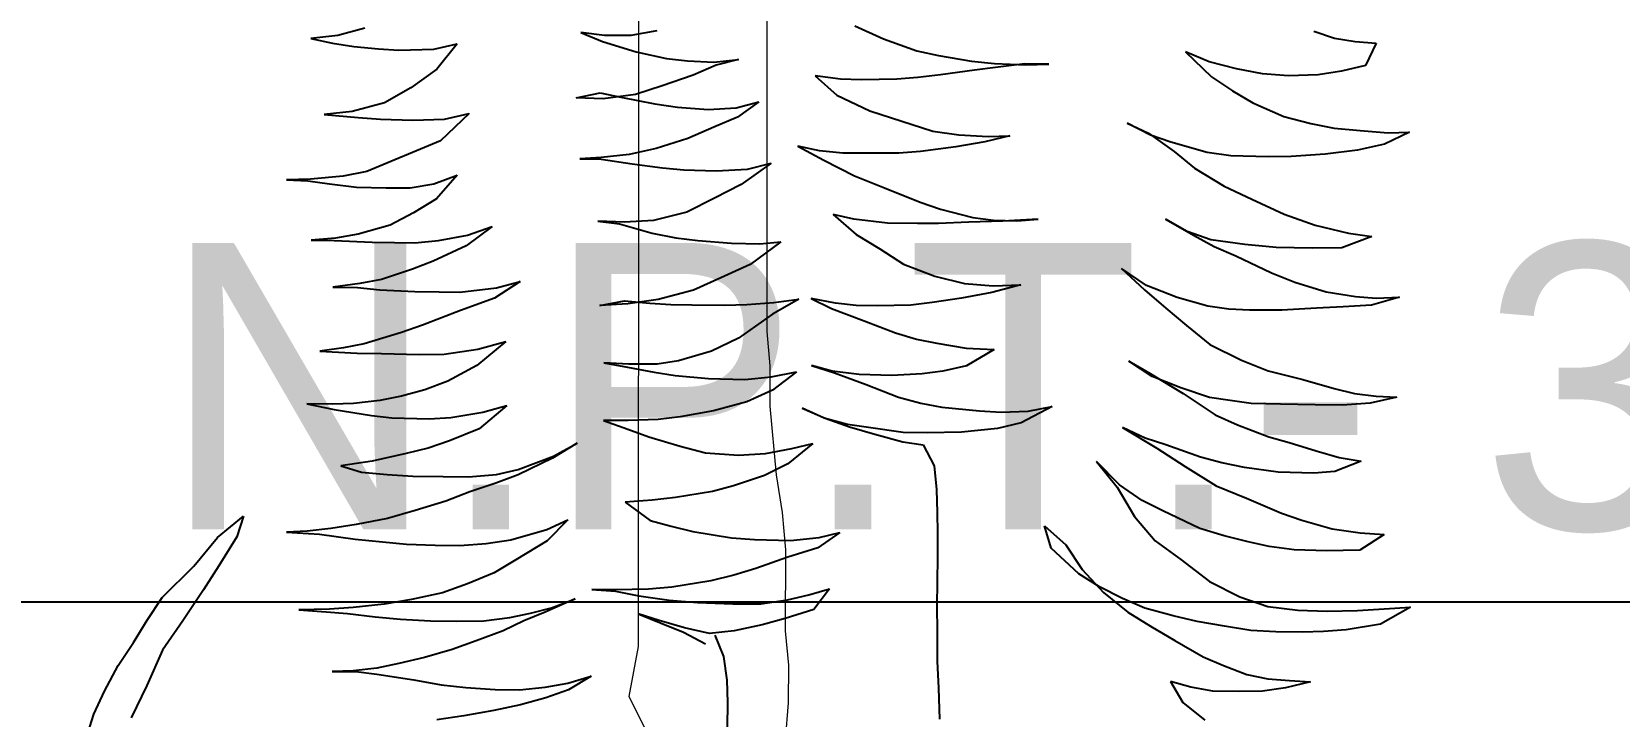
# Model space of a CAD drawing. Header units: metres. Extents: x -58 to 722, y -1100 to 345.
# Drawn here: x 197.6623 to 198.1609, y -488.9728 to -488.7577 of the extents above; entities that cross this region are included whole.
import ezdxf
from ezdxf.enums import TextEntityAlignment as Align

# ---------------------------------------------------------------- set-up
doc = ezdxf.new("R2010")
doc.units = ezdxf.units.M
doc.header["$MEASUREMENT"] = 0
doc.layers.get('0').update_dxf_attribs({"color": 255})
for name, color, linetype in [('A-INDICADORES', 149, 'Continuous'), ('A-TEXTOS', 131, 'Continuous'), ('FSR_ARQ_005VEGETACION', 64, 'Continuous')]:
    doc.layers.add(name, color=color, linetype=linetype)
doc.layers.add('FSR_ARQ_006ARBOLES', color=74, linetype='Continuous', lineweight=0)
doc.styles.add('ESPACIOS', font='GOTHIC.TTF')

# ---------------------------------------------------------------- blocks, each defined once
blk = doc.blocks.new('ARP-NPT')
blk.add_line((-0.125, 0), (0.975, 0))
at = {"layer": 'A-TEXTOS', "style": 'ESPACIOS'}
blk.add_attdef('N.P.T.', text='', height=0.09, dxfattribs=at).set_placement((0.47409, 0.02277), align=Align.CENTER)
blk = doc.blocks.new('arbustos 01')
at = {"layer": 'FSR_ARQ_005VEGETACION', "color": 103}
for p, q in [((188.89971, -31.51917), (188.89027, -31.52177)), ((189.0016, -31.52021), (188.99251, -31.52179)), ((189.0707, -31.51841), (189.08072, -31.52299)), ((188.89027, -31.52177), (188.88085, -31.52284)), ((188.88085, -31.52284), (188.88835, -31.52448)), ((188.88835, -31.52448), (188.89586, -31.52561)), ((188.89586, -31.52561), (188.90439, -31.52641)), ((188.92371, -31.5265), (188.93195, -31.52473)), ((188.93195, -31.52473), (188.92482, -31.53353)), ((188.98328, -31.52184), (188.97509, -31.5207)), ((188.97509, -31.5207), (188.98257, -31.52388)), ((188.98257, -31.52388), (188.99432, -31.52746)), ((188.99251, -31.52179), (188.98328, -31.52184)), ((189.08072, -31.52299), (189.09229, -31.52708)), ((189.23088, -31.52024), (189.23803, -31.52273)), ((189.23803, -31.52273), (189.2452, -31.52386)), ((189.2452, -31.52386), (189.25254, -31.52447)), ((189.25254, -31.52447), (189.24884, -31.53228)), ((188.90439, -31.52641), (188.91157, -31.52685)), ((188.91157, -31.52685), (188.92371, -31.5265)), ((188.99432, -31.52746), (189.00489, -31.52983)), ((189.00489, -31.52983), (189.01223, -31.53061)), ((189.01223, -31.53061), (189.02145, -31.53108)), ((189.02145, -31.53108), (189.03002, -31.53017)), ((189.03002, -31.53017), (189.02229, -31.53212)), ((189.09229, -31.52708), (189.0998, -31.52872)), ((189.0998, -31.52872), (189.11139, -31.53076)), ((189.11139, -31.53076), (189.11942, -31.53155)), ((189.19432, -31.53103), (189.18599, -31.5275)), ((189.18599, -31.5275), (189.1951, -31.53617)), ((189.20386, -31.53338), (189.19432, -31.53103)), ((188.92482, -31.53353), (188.91567, -31.54007)), ((189.01421, -31.5356), (189.00339, -31.53938)), ((189.02229, -31.53212), (189.01421, -31.5356)), ((189.06566, -31.53698), (189.05678, -31.53583)), ((189.05678, -31.53583), (189.06438, -31.5426)), ((189.09268, -31.53649), (189.08532, -31.53707)), ((189.10056, -31.53557), (189.09268, -31.53649)), ((189.11238, -31.53385), (189.10056, -31.53557)), ((189.11974, -31.53293), (189.11238, -31.53385)), ((189.11942, -31.53155), (189.13036, -31.53204)), ((189.13002, -31.5317), (189.11974, -31.53293)), ((189.1384, -31.53181), (189.13002, -31.5317)), ((189.13036, -31.53204), (189.1384, -31.53181)), ((189.1951, -31.53617), (189.20239, -31.54106)), ((189.2129, -31.53522), (189.20386, -31.53338)), ((189.22195, -31.53585), (189.2129, -31.53522)), ((189.23239, -31.53548), (189.22195, -31.53585)), ((189.24044, -31.53422), (189.23239, -31.53548)), ((189.24884, -31.53228), (189.24044, -31.53422)), ((188.91567, -31.54007), (188.90653, -31.54525)), ((188.97341, -31.54359), (188.98181, -31.54182)), ((188.98181, -31.54182), (188.98897, -31.54329)), ((188.99411, -31.54233), (188.98281, -31.54389)), ((189.00339, -31.53938), (188.99411, -31.54233)), ((189.07301, -31.53725), (189.06566, -31.53698)), ((189.08532, -31.53707), (189.07301, -31.53725)), ((189.20239, -31.54106), (189.20951, -31.54526)), ((188.90653, -31.54525), (188.89521, -31.54834)), ((188.98281, -31.54389), (188.97341, -31.54359)), ((188.98897, -31.54329), (189.00091, -31.54567)), ((189.00091, -31.54567), (189.00876, -31.54681)), ((189.00876, -31.54681), (189.01952, -31.54764)), ((189.01952, -31.54764), (189.02927, -31.54709)), ((189.02927, -31.54709), (189.03717, -31.54497)), ((189.03717, -31.54497), (189.02974, -31.55034)), ((189.06438, -31.5426), (189.07594, -31.54806)), ((189.20951, -31.54526), (189.22039, -31.55002)), ((188.89521, -31.54834), (188.88545, -31.54941)), ((188.88545, -31.54941), (188.8974, -31.55042)), ((188.8974, -31.55042), (188.90509, -31.55104)), ((188.90509, -31.55104), (188.91637, -31.55137)), ((188.91637, -31.55137), (188.92749, -31.551)), ((188.93606, -31.54907), (188.92602, -31.55851)), ((188.92749, -31.551), (188.93606, -31.54907)), ((189.02974, -31.55034), (189.02149, -31.55382)), ((189.07594, -31.54806), (189.0979, -31.5552)), ((189.17379, -31.55657), (189.16564, -31.55236)), ((189.16564, -31.55236), (189.17312, -31.55588)), ((189.22039, -31.55002), (189.22976, -31.55254)), ((189.22976, -31.55254), (189.23794, -31.55419)), ((188.92602, -31.55851), (188.90039, -31.56927)), ((189.01237, -31.5578), (189.00138, -31.56124)), ((189.02149, -31.55382), (189.01237, -31.5578)), ((189.0979, -31.5552), (189.10694, -31.55652)), ((189.11597, -31.55886), (189.10586, -31.56061)), ((189.10694, -31.55652), (189.11719, -31.557)), ((189.12472, -31.55676), (189.11597, -31.55886)), ((189.11719, -31.557), (189.12472, -31.55676)), ((189.17312, -31.55588), (189.18209, -31.56233)), ((189.18094, -31.55906), (189.17379, -31.55657)), ((189.23794, -31.55419), (189.247, -31.555)), ((189.247, -31.555), (189.25673, -31.55582)), ((189.26426, -31.55558), (189.25548, -31.55973)), ((189.25673, -31.55582), (189.26426, -31.55558)), ((188.98219, -31.5644), (188.97466, -31.56481)), ((188.99195, -31.56333), (188.98219, -31.5644)), ((189.00138, -31.56124), (188.99195, -31.56333)), ((189.05831, -31.56201), (189.05081, -31.56037)), ((189.05081, -31.56037), (189.0598, -31.56528)), ((189.0665, -31.56281), (189.05831, -31.56201)), ((189.07385, -31.56291), (189.0665, -31.56281)), ((189.08599, -31.5629), (189.07385, -31.56291)), ((189.09353, -31.56232), (189.08599, -31.5629)), ((189.10586, -31.56061), (189.09353, -31.56232)), ((189.19355, -31.56265), (189.18094, -31.55906)), ((189.18209, -31.56233), (189.1892, -31.56807)), ((189.20191, -31.56379), (189.19355, -31.56265)), ((189.2149, -31.56414), (189.20191, -31.56379)), ((189.22293, -31.56408), (189.2149, -31.56414)), ((189.23474, -31.56321), (189.22293, -31.56408)), ((189.24605, -31.56183), (189.23474, -31.56321)), ((189.25548, -31.55973), (189.24605, -31.56183)), ((188.90039, -31.56927), (188.89216, -31.57087)), ((188.97466, -31.56481), (188.98218, -31.56491)), ((188.98218, -31.56491), (188.99293, -31.5666)), ((188.99293, -31.5666), (189.00351, -31.56794)), ((189.00351, -31.56794), (189.01103, -31.56872)), ((189.01103, -31.56872), (189.02231, -31.56905)), ((189.02231, -31.56905), (189.03326, -31.56851)), ((189.04149, -31.5664), (189.03096, -31.57378)), ((189.03326, -31.56851), (189.04149, -31.5664)), ((189.0598, -31.56528), (189.0705, -31.57073)), ((189.1892, -31.56807), (189.19954, -31.57436)), ((188.88069, -31.57191), (188.87231, -31.57214)), ((188.87231, -31.57214), (188.87983, -31.57258)), ((188.87983, -31.57258), (188.88734, -31.57354)), ((188.89216, -31.57087), (188.88069, -31.57191)), ((188.88734, -31.57354), (188.89673, -31.57469)), ((188.89673, -31.57469), (188.90715, -31.57501)), ((188.90715, -31.57501), (188.91553, -31.57495)), ((188.91553, -31.57495), (188.92376, -31.57352)), ((188.92376, -31.57352), (188.93184, -31.57055)), ((188.93184, -31.57055), (188.92471, -31.57884)), ((189.03096, -31.57378), (189.02166, -31.57861)), ((189.0705, -31.57073), (189.08104, -31.57497)), ((189.08104, -31.57497), (189.09346, -31.57993)), ((189.19954, -31.57436), (189.20923, -31.57894)), ((188.92471, -31.57884), (188.91661, -31.58368)), ((189.02166, -31.57861), (189.01202, -31.58344)), ((189.09346, -31.57993), (189.1006, -31.58242)), ((189.20923, -31.57894), (189.22044, -31.58422)), ((188.91661, -31.58368), (188.90852, -31.58802)), ((188.99026, -31.58691), (188.98103, -31.58661)), ((188.98103, -31.58661), (188.98854, -31.58757)), ((189.00036, -31.58636), (188.99026, -31.58691)), ((189.01202, -31.58344), (189.00036, -31.58636)), ((189.07029, -31.58594), (189.06313, -31.58431)), ((189.06313, -31.58431), (189.07108, -31.59125)), ((189.08207, -31.5873), (189.07029, -31.58594)), ((189.1006, -31.58242), (189.11185, -31.58531)), ((189.12226, -31.58665), (189.11046, -31.587)), ((189.11185, -31.58531), (189.11902, -31.58626)), ((189.11902, -31.58626), (189.12722, -31.58654)), ((189.13458, -31.58596), (189.12226, -31.58665)), ((189.12722, -31.58654), (189.13458, -31.58596)), ((189.18667, -31.59026), (189.17904, -31.58588)), ((189.17904, -31.58588), (189.18888, -31.59149)), ((189.22044, -31.58422), (189.23133, -31.58796)), ((188.89736, -31.59112), (188.88948, -31.59255)), ((188.90852, -31.58802), (188.89736, -31.59112)), ((188.92537, -31.59338), (188.93549, -31.59146)), ((188.94407, -31.5885), (188.93509, -31.59522)), ((188.93549, -31.59146), (188.94407, -31.5885)), ((188.98854, -31.58757), (188.99995, -31.5908)), ((188.99995, -31.5908), (189.00814, -31.59245)), ((189.07108, -31.59125), (189.07939, -31.59632)), ((189.0925, -31.58744), (189.08207, -31.5873)), ((189.09985, -31.58737), (189.0925, -31.58744)), ((189.11046, -31.587), (189.09985, -31.58737)), ((189.19484, -31.5931), (189.18667, -31.59026)), ((189.18888, -31.59149), (189.19601, -31.59551)), ((189.23133, -31.58796), (189.24292, -31.59085)), ((189.25111, -31.59199), (189.24063, -31.59595)), ((189.24292, -31.59085), (189.25111, -31.59199)), ((188.88948, -31.59255), (188.88092, -31.59329)), ((188.88092, -31.59329), (188.88895, -31.5934)), ((188.88895, -31.5934), (188.90228, -31.59392)), ((188.90228, -31.59392), (188.90997, -31.59402)), ((188.90997, -31.59402), (188.91715, -31.59412)), ((188.91715, -31.59412), (188.92537, -31.59338)), ((188.93509, -31.59522), (188.92356, -31.60054)), ((189.00814, -31.59245), (189.01582, -31.59341)), ((189.01582, -31.59341), (189.02761, -31.59425)), ((189.02761, -31.59425), (189.03752, -31.59456)), ((189.04488, -31.5938), (189.03417, -31.6017)), ((189.03752, -31.59456), (189.04488, -31.5938)), ((189.07939, -31.59632), (189.08769, -31.60157)), ((189.20679, -31.59481), (189.19484, -31.5931)), ((189.19601, -31.59551), (189.20366, -31.5987)), ((189.21772, -31.59581), (189.20679, -31.59481)), ((189.2302, -31.59598), (189.21772, -31.59581)), ((189.24063, -31.59595), (189.2302, -31.59598)), ((188.92356, -31.60054), (188.91634, -31.60334)), ((189.03417, -31.6017), (189.02385, -31.60634)), ((189.08769, -31.60157), (189.09858, -31.60582)), ((189.1724, -31.60904), (189.16376, -31.60311)), ((189.16376, -31.60311), (189.17169, -31.61057)), ((189.20366, -31.5987), (189.21606, -31.60468)), ((188.89798, -31.60839), (188.88856, -31.60963)), ((188.90552, -31.60696), (188.89798, -31.60839)), ((188.91634, -31.60334), (188.90552, -31.60696)), ((188.9539, -31.60762), (188.94493, -31.61348)), ((188.94566, -31.6099), (188.9539, -31.60762)), ((189.02385, -31.60634), (189.01439, -31.61066)), ((189.09858, -31.60582), (189.10897, -31.60835)), ((189.10897, -31.60835), (189.11888, -31.60917)), ((189.12863, -31.60879), (189.1185, -31.61156)), ((189.11888, -31.60917), (189.12863, -31.60879)), ((189.21606, -31.60468), (189.22422, -31.60787)), ((189.22422, -31.60787), (189.23512, -31.61126)), ((188.88856, -31.60963), (188.89711, -31.60975)), ((188.89711, -31.60975), (188.90496, -31.61054)), ((188.90496, -31.61054), (188.91709, -31.61122)), ((188.91709, -31.61122), (188.92564, -31.61134)), ((188.92564, -31.61134), (188.93282, -31.61143)), ((188.93282, -31.61143), (188.94566, -31.6099)), ((188.94493, -31.61348), (188.93308, -31.61776)), ((189.00203, -31.61391), (188.99141, -31.61548)), ((189.01439, -31.61066), (189.00203, -31.61391)), ((189.05111, -31.61389), (189.04197, -31.61907)), ((189.04237, -31.61497), (189.05111, -31.61389)), ((189.06391, -31.61526), (189.05538, -31.61361)), ((189.05538, -31.61361), (189.06252, -31.61713)), ((189.10788, -31.61347), (189.0976, -31.61504)), ((189.1185, -31.61156), (189.10788, -31.61347)), ((189.17169, -31.61057), (189.17913, -31.617)), ((189.18311, -31.61329), (189.1724, -31.60904)), ((189.19384, -31.61634), (189.18311, -31.61329)), ((189.23512, -31.61126), (189.24535, -31.61294)), ((189.24535, -31.61294), (189.25253, -31.61355)), ((189.26074, -31.61315), (189.25096, -31.61592)), ((189.25253, -31.61355), (189.26074, -31.61315)), ((188.93308, -31.61776), (188.91984, -31.62288)), ((188.98166, -31.61603), (188.99023, -31.61443)), ((188.99141, -31.61548), (188.98166, -31.61603)), ((188.99023, -31.61443), (188.99911, -31.61524)), ((188.99911, -31.61524), (189.00646, -31.61568)), ((189.00646, -31.61568), (189.01381, -31.61578)), ((189.01381, -31.61578), (189.02526, -31.61594)), ((189.02526, -31.61594), (189.03296, -31.6157)), ((189.04197, -31.61907), (189.03006, -31.62746)), ((189.03296, -31.6157), (189.04237, -31.61497)), ((189.06252, -31.61713), (189.07392, -31.62138)), ((189.07108, -31.61605), (189.06391, -31.61526)), ((189.0786, -31.61615), (189.07108, -31.61605)), ((189.09023, -31.61596), (189.0786, -31.61615)), ((189.0976, -31.61504), (189.09023, -31.61596)), ((189.17913, -31.617), (189.1864, -31.62308)), ((189.20118, -31.6173), (189.19384, -31.61634)), ((189.20836, -31.61774), (189.20118, -31.6173)), ((189.21964, -31.61772), (189.20836, -31.61774)), ((189.23179, -31.61703), (189.21964, -31.61772)), ((189.24103, -31.61647), (189.23179, -31.61703)), ((189.25096, -31.61592), (189.24103, -31.61647)), ((188.91984, -31.62288), (188.91245, -31.62552)), ((189.07392, -31.62138), (189.0848, -31.62564)), ((189.1864, -31.62308), (189.19452, -31.62969)), ((188.8922, -31.63089), (188.88398, -31.63197)), ((188.89941, -31.62944), (188.8922, -31.63089)), ((188.91245, -31.62552), (188.89941, -31.62944)), ((188.94883, -31.62858), (188.9388, -31.63699)), ((188.93905, -31.63135), (188.94883, -31.62858)), ((189.03006, -31.62746), (189.0206, -31.63195)), ((189.0848, -31.62564), (189.09212, -31.62779)), ((189.09212, -31.62779), (189.09929, -31.62925)), ((189.09929, -31.62925), (189.10952, -31.63093)), ((189.10952, -31.63093), (189.11926, -31.6314)), ((189.19452, -31.62969), (189.20556, -31.63514)), ((188.88398, -31.63197), (188.89697, -31.63266)), ((188.89697, -31.63266), (188.90552, -31.63278)), ((188.90552, -31.63278), (188.91868, -31.63313)), ((188.91868, -31.63313), (188.9274, -31.63307)), ((188.9274, -31.63307), (188.93905, -31.63135)), ((188.99181, -31.63651), (188.9831, -31.63605)), ((188.9831, -31.63605), (188.99128, -31.63753)), ((189.00173, -31.63648), (188.99181, -31.63651)), ((189.00909, -31.63538), (189.00173, -31.63648)), ((189.0206, -31.63195), (189.00909, -31.63538)), ((189.11926, -31.6314), (189.10961, -31.63709)), ((189.17436, -31.64087), (189.16623, -31.63546)), ((189.16623, -31.63546), (189.17369, -31.63984)), ((189.20556, -31.63514), (189.21491, -31.63886)), ((188.9388, -31.63699), (188.92864, -31.64249)), ((188.99128, -31.63753), (189.00066, -31.63937)), ((189.00066, -31.63937), (189.008, -31.64049)), ((189.008, -31.64049), (189.01961, -31.64151)), ((189.01961, -31.64151), (189.03226, -31.64185)), ((189.03226, -31.64185), (189.04151, -31.64095)), ((189.04151, -31.64095), (189.05025, -31.63919)), ((189.05025, -31.63919), (189.04196, -31.64557)), ((189.06273, -31.63901), (189.05558, -31.63704)), ((189.05558, -31.63704), (189.06358, -31.63954)), ((189.07212, -31.64017), (189.06273, -31.63901)), ((189.06358, -31.63954), (189.07464, -31.64362)), ((189.08357, -31.64049), (189.07212, -31.64017)), ((189.09418, -31.63995), (189.08357, -31.64049)), ((189.10138, -31.63903), (189.09418, -31.63995)), ((189.10961, -31.63709), (189.10138, -31.63903)), ((189.17369, -31.63984), (189.18522, -31.64683)), ((189.18439, -31.64477), (189.17436, -31.64087)), ((189.21491, -31.63886), (189.22701, -31.64193)), ((189.22701, -31.64193), (189.23791, -31.64498)), ((188.92056, -31.64546), (188.91249, -31.64775)), ((188.92864, -31.64249), (188.92056, -31.64546)), ((189.04196, -31.64557), (189.03301, -31.64973)), ((189.07464, -31.64362), (189.08586, -31.64805)), ((189.19444, -31.64816), (189.18439, -31.64477)), ((189.18522, -31.64683), (189.19641, -31.65417)), ((189.23791, -31.64498), (189.24507, -31.64679)), ((189.24507, -31.64679), (189.25258, -31.64775)), ((188.88852, -31.6505), (188.87946, -31.65038)), ((188.87946, -31.65038), (188.88901, -31.65239)), ((188.8957, -31.65025), (188.88852, -31.6505)), ((188.88901, -31.65239), (188.90197, -31.65444)), ((188.90495, -31.64918), (188.8957, -31.65025)), ((188.91249, -31.64775), (188.90495, -31.64918)), ((188.94921, -31.65098), (188.93953, -31.65906)), ((188.9408, -31.65326), (188.94921, -31.65098)), ((189.02134, -31.65282), (189.00968, -31.65488)), ((189.03301, -31.64973), (189.02134, -31.65282)), ((189.05995, -31.65539), (189.0523, -31.65187)), ((189.0523, -31.65187), (189.06029, -31.6554)), ((189.08586, -31.64805), (189.0937, -31.65021)), ((189.0937, -31.65021), (189.10103, -31.6515)), ((189.10103, -31.6515), (189.11418, -31.65288)), ((189.11418, -31.65288), (189.1217, -31.65332)), ((189.1217, -31.65332), (189.13111, -31.65294)), ((189.13951, -31.65134), (189.12866, -31.65701)), ((189.13111, -31.65294), (189.13951, -31.65134)), ((189.2016, -31.64928), (189.19444, -31.64816)), ((189.20894, -31.65023), (189.2016, -31.64928)), ((189.2192, -31.65054), (189.20894, -31.65023)), ((189.23133, -31.65071), (189.2192, -31.65054)), ((189.24074, -31.65084), (189.23133, -31.65071)), ((189.25049, -31.65011), (189.24074, -31.65084)), ((189.25975, -31.64802), (189.25049, -31.65011)), ((189.25258, -31.64775), (189.25975, -31.64802)), ((188.90197, -31.65444), (188.90914, -31.65522)), ((188.90914, -31.65522), (188.92213, -31.65557)), ((188.92213, -31.65557), (188.92966, -31.65516)), ((188.92966, -31.65516), (188.9408, -31.65326)), ((188.99154, -31.65617), (188.98299, -31.65623)), ((188.98299, -31.65623), (188.9915, -31.65925)), ((189.00198, -31.6558), (188.99154, -31.65617)), ((189.00968, -31.65488), (189.00198, -31.6558)), ((189.06812, -31.65755), (189.05995, -31.65539)), ((189.06029, -31.6554), (189.0688, -31.65842)), ((189.07546, -31.65868), (189.06812, -31.65755)), ((189.0688, -31.65842), (189.07765, -31.66093)), ((189.08758, -31.66038), (189.07546, -31.65868)), ((189.12866, -31.65701), (189.12043, -31.65895)), ((189.17202, -31.66238), (189.16403, -31.65869)), ((189.16403, -31.65869), (189.17607, -31.66586)), ((189.19641, -31.65417), (189.20422, -31.65769)), ((189.20422, -31.65769), (189.21511, -31.66194)), ((188.92921, -31.66336), (188.92182, -31.66583)), ((188.93953, -31.65906), (188.92921, -31.66336)), ((188.97382, -31.66414), (188.9652, -31.66932)), ((188.96556, -31.66864), (188.97382, -31.66414)), ((188.9915, -31.65925), (188.99882, -31.66191)), ((188.99882, -31.66191), (189.00972, -31.66514)), ((189.05606, -31.66423), (189.04725, -31.67129)), ((189.04869, -31.66601), (189.05606, -31.66423)), ((189.07765, -31.66093), (189.08736, -31.66363)), ((189.08736, -31.66363), (189.09453, -31.66475)), ((189.09595, -31.6605), (189.08758, -31.66038)), ((189.10793, -31.66032), (189.09595, -31.6605)), ((189.12043, -31.65895), (189.10793, -31.66032)), ((189.17916, -31.6647), (189.17202, -31.66238)), ((189.21511, -31.66194), (189.22226, -31.66392)), ((189.22226, -31.66392), (189.23163, -31.66678)), ((188.9141, -31.66777), (188.90227, -31.67035)), ((188.92182, -31.66583), (188.9141, -31.66777)), ((188.9652, -31.66932), (188.95316, -31.67514)), ((188.95318, -31.67326), (188.96556, -31.66864)), ((189.00972, -31.66514), (189.01858, -31.66748)), ((189.01858, -31.66748), (189.03002, -31.66832)), ((189.03002, -31.66832), (189.03943, -31.66777)), ((189.03943, -31.66777), (189.04869, -31.66601)), ((189.09453, -31.66475), (189.09836, -31.67199)), ((189.17607, -31.66586), (189.1859, -31.67232)), ((189.19125, -31.66897), (189.17916, -31.6647)), ((189.19874, -31.67095), (189.19125, -31.66897)), ((189.23163, -31.66678), (189.23963, -31.66912)), ((189.23963, -31.66912), (189.24731, -31.67042)), ((188.90227, -31.67035), (188.8913, -31.67208)), ((188.8913, -31.67208), (188.89846, -31.67423)), ((188.89846, -31.67423), (188.90751, -31.67504)), ((188.90751, -31.67504), (188.91639, -31.67567)), ((188.93588, -31.67593), (188.94564, -31.67504)), ((188.95316, -31.67514), (188.94542, -31.67812)), ((188.94564, -31.67504), (188.95318, -31.67326)), ((189.04725, -31.67129), (189.03916, -31.67546)), ((189.09836, -31.67199), (189.09916, -31.68029)), ((189.16307, -31.67868), (189.15498, -31.67053)), ((189.15498, -31.67053), (189.16221, -31.67952)), ((189.1859, -31.67232), (189.19675, -31.67896)), ((189.20659, -31.6726), (189.19874, -31.67095)), ((189.21836, -31.6743), (189.20659, -31.6726)), ((189.23084, -31.67464), (189.21836, -31.6743)), ((189.2382, -31.67405), (189.23084, -31.67464)), ((189.24731, -31.67042), (189.2382, -31.67405)), ((188.91639, -31.67567), (188.92699, -31.67581)), ((188.92699, -31.67581), (188.93588, -31.67593)), ((188.94542, -31.67812), (188.93632, -31.68107)), ((189.02834, -31.67907), (189.02096, -31.68102)), ((189.03916, -31.67546), (189.02834, -31.67907)), ((189.09916, -31.68029), (189.0994, -31.68827)), ((189.16221, -31.67952), (189.16822, -31.68969)), ((189.17087, -31.68408), (189.16307, -31.67868)), ((189.19675, -31.67896), (189.20729, -31.68338)), ((188.9279, -31.68437), (188.91725, -31.68765)), ((188.93632, -31.68107), (188.9279, -31.68437)), ((188.99989, -31.68398), (188.99047, -31.68471)), ((188.99047, -31.68471), (188.99928, -31.69116)), ((189.00811, -31.68307), (188.99989, -31.68398)), ((189.02096, -31.68102), (189.00811, -31.68307)), ((189.17817, -31.68777), (189.17087, -31.68408)), ((189.20729, -31.68338), (189.21954, -31.68851)), ((188.84822, -31.69704), (188.85738, -31.68964)), ((188.85738, -31.68964), (188.85506, -31.69679)), ((188.90764, -31.69043), (188.89667, -31.6925)), ((188.91725, -31.68765), (188.90764, -31.69043)), ((188.96316, -31.69426), (188.97055, -31.69094)), ((188.97055, -31.69094), (188.96327, -31.69819)), ((188.99928, -31.69116), (189.0066, -31.69314)), ((189.0994, -31.68827), (189.09948, -31.69554)), ((189.16822, -31.68969), (189.17546, -31.69817)), ((189.19108, -31.69393), (189.17817, -31.68777)), ((189.21954, -31.68851), (189.22668, -31.691)), ((189.22668, -31.691), (189.23724, -31.69405)), ((188.89667, -31.6925), (188.88776, -31.69392)), ((188.95063, -31.69785), (188.96316, -31.69426)), ((189.0066, -31.69314), (189.0141, -31.69495)), ((189.0141, -31.69495), (189.02758, -31.69718)), ((189.02758, -31.69718), (189.0356, -31.69781)), ((189.04825, -31.69815), (189.05818, -31.69709)), ((189.06539, -31.6953), (189.05779, -31.70067)), ((189.05818, -31.69709), (189.06539, -31.6953)), ((189.09948, -31.69554), (189.09954, -31.70388)), ((189.13918, -31.70075), (189.13689, -31.69303)), ((189.13689, -31.69303), (189.14432, -31.69962)), ((189.19959, -31.69644), (189.19108, -31.69393)), ((189.20794, -31.69861), (189.19959, -31.69644)), ((189.23724, -31.69405), (189.24697, -31.69538)), ((189.25534, -31.696), (189.24689, -31.70153)), ((189.24697, -31.69538), (189.25534, -31.696)), ((188.96327, -31.69819), (188.95241, -31.70488)), ((189.0356, -31.69781), (189.04825, -31.69815)), ((189.05779, -31.70067), (189.04732, -31.70395)), ((189.1488, -31.70977), (189.13918, -31.70075)), ((189.14432, -31.69962), (189.15002, -31.70825)), ((189.17546, -31.69817), (189.18443, -31.70479)), ((189.21527, -31.70025), (189.20794, -31.69861)), ((189.22398, -31.70139), (189.21527, -31.70025)), ((189.23526, -31.70171), (189.22398, -31.70139)), ((189.24689, -31.70153), (189.23526, -31.70171)), ((189.03615, -31.7079), (189.02843, -31.71019)), ((189.04732, -31.70395), (189.03615, -31.7079)), ((189.09954, -31.70388), (189.09943, -31.71256)), ((189.15002, -31.70825), (189.15743, -31.71622)), ((189.18443, -31.70479), (189.19442, -31.71244)), ((189.02036, -31.71213), (189.00683, -31.71434)), ((189.02843, -31.71019), (189.02036, -31.71213)), ((189.09943, -31.71256), (189.09931, -31.7209)), ((189.15609, -31.71432), (189.1488, -31.70977)), ((189.19442, -31.71244), (189.20495, -31.71772)), ((188.97309, -31.7185), (188.96259, -31.72315)), ((188.96484, -31.72164), (188.97309, -31.7185)), ((188.98715, -31.71527), (188.97894, -31.71516)), ((188.97894, -31.71516), (188.98714, -31.71578)), ((188.98714, -31.71578), (188.99533, -31.71743)), ((188.99861, -31.71509), (188.98715, -31.71527)), ((188.99533, -31.71743), (189.00591, -31.71895)), ((189.00683, -31.71434), (188.99861, -31.71509)), ((189.00591, -31.71895), (189.01581, -31.71976)), ((189.03786, -31.72024), (189.04712, -31.71882)), ((189.04712, -31.71882), (189.05466, -31.71704)), ((189.05466, -31.71704), (189.06187, -31.71492)), ((189.06187, -31.71492), (189.0563, -31.7222)), ((189.16407, -31.71836), (189.15609, -31.71432)), ((189.15743, -31.71622), (189.16589, -31.72317)), ((189.17189, -31.72171), (189.16407, -31.71836)), ((189.20495, -31.71772), (189.21482, -31.7211)), ((188.95026, -31.72503), (188.95746, -31.72342)), ((188.96259, -31.72315), (188.9552, -31.72612)), ((188.95746, -31.72342), (188.96484, -31.72164)), ((189.00239, -31.72608), (188.99507, -31.72376)), ((188.99507, -31.72376), (189.00306, -31.72694)), ((189.01581, -31.71976), (189.02812, -31.72027)), ((189.02812, -31.72027), (189.03786, -31.72024)), ((189.0563, -31.7222), (189.04634, -31.72531)), ((189.09931, -31.7209), (189.09937, -31.72994)), ((189.16589, -31.72317), (189.17386, -31.72807)), ((189.18177, -31.72441), (189.17189, -31.72171)), ((189.19012, -31.72641), (189.18177, -31.72441)), ((189.21482, -31.7211), (189.22523, -31.72244)), ((189.22523, -31.72244), (189.23548, -31.72275)), ((189.23548, -31.72275), (189.24609, -31.72255)), ((189.24609, -31.72255), (189.25533, -31.72199)), ((189.26457, -31.72143), (189.25406, -31.72727)), ((189.25533, -31.72199), (189.26457, -31.72143)), ((189.01125, -31.72859), (189.00239, -31.72608)), ((189.00306, -31.72694), (189.01089, -31.73013)), ((189.01994, -31.73059), (189.01125, -31.72859)), ((189.0285, -31.72968), (189.01994, -31.73059)), ((189.03828, -31.72759), (189.0285, -31.72968)), ((189.04634, -31.72531), (189.03828, -31.72759)), ((189.19968, -31.72807), (189.19012, -31.72641)), ((189.20889, -31.72957), (189.19968, -31.72807)), ((189.2176, -31.73003), (189.20889, -31.72957)), ((189.22683, -31.73015), (189.2176, -31.73003)), ((189.23419, -31.72991), (189.22683, -31.73015)), ((189.24206, -31.72933), (189.23419, -31.72991)), ((189.25406, -31.72727), (189.24206, -31.72933))]:
    blk.add_line(p, q, dxfattribs=at)
at = {"layer": 'FSR_ARQ_005VEGETACION', "color": 104}
for p, q in [((188.84005, -31.70702), (188.84822, -31.69704)), ((188.85506, -31.69679), (188.84877, -31.70696)), ((188.87954, -31.69483), (188.87235, -31.69525)), ((188.87235, -31.69525), (188.8838, -31.69592)), ((188.88776, -31.69392), (188.87954, -31.69483)), ((188.8838, -31.69592), (188.89626, -31.69762)), ((188.89626, -31.69762), (188.90582, -31.69861)), ((188.90582, -31.69861), (188.91419, -31.69941)), ((188.91419, -31.69941), (188.92427, -31.69971)), ((188.92427, -31.69971), (188.93282, -31.69983)), ((188.93282, -31.69983), (188.94206, -31.6991)), ((188.94206, -31.6991), (188.95063, -31.69785)), ((188.82896, -31.71798), (188.84005, -31.70702)), ((188.84877, -31.70696), (188.84335, -31.71527)), ((188.95241, -31.70488), (188.94483, -31.7094)), ((188.93554, -31.7132), (188.92678, -31.71633)), ((188.94483, -31.7094), (188.93554, -31.7132)), ((188.82372, -31.72595), (188.82896, -31.71798)), ((188.84335, -31.71527), (188.8362, -31.72612)), ((188.91597, -31.71875), (188.90638, -31.72033)), ((188.92678, -31.71633), (188.91597, -31.71875)), ((188.88737, -31.72212), (188.8766, -31.72232)), ((188.8766, -31.72232), (188.88617, -31.72296)), ((188.88617, -31.72296), (188.89368, -31.72358)), ((188.89559, -31.72155), (188.88737, -31.72212)), ((188.89368, -31.72358), (188.90324, -31.72473)), ((188.90638, -31.72033), (188.89559, -31.72155)), ((188.90324, -31.72473), (188.91212, -31.72554)), ((188.94118, -31.7261), (188.95026, -31.72503)), ((188.819, -31.73375), (188.82372, -31.72595)), ((188.8362, -31.72612), (188.82905, -31.73645)), ((188.91212, -31.72554), (188.92254, -31.72619)), ((188.92254, -31.72619), (188.9316, -31.72632)), ((188.9316, -31.72632), (188.94118, -31.7261)), ((188.94797, -31.72962), (188.93852, -31.73308)), ((188.9552, -31.72612), (188.94797, -31.72962)), ((189.01089, -31.73013), (189.01853, -31.73416)), ((189.09937, -31.72994), (189.09941, -31.74022)), ((189.17386, -31.72807), (189.18234, -31.73297)), ((188.81359, -31.74171), (188.819, -31.73375)), ((188.9301, -31.73621), (188.92049, -31.73899)), ((188.93852, -31.73308), (188.9301, -31.73621)), ((189.02177, -31.73118), (189.02479, -31.73859)), ((189.18234, -31.73297), (189.19218, -31.73874)), ((188.80885, -31.75071), (188.81359, -31.74171)), ((188.82905, -31.73645), (188.82358, -31.74868)), ((188.91157, -31.74109), (188.90385, -31.74269)), ((188.92049, -31.73899), (188.91157, -31.74109)), ((189.02479, -31.73859), (189.02605, -31.74682)), ((189.09941, -31.74022), (189.09981, -31.74963)), ((189.19218, -31.73874), (189.19932, -31.74175)), ((189.19932, -31.74175), (189.20748, -31.74494)), ((188.89563, -31.74361), (188.88828, -31.74385)), ((188.88828, -31.74385), (188.89648, -31.74379)), ((188.90385, -31.74269), (188.89563, -31.74361)), ((188.89648, -31.74379), (188.90382, -31.74475)), ((188.90382, -31.74475), (188.91679, -31.7468)), ((188.91679, -31.7468), (188.92634, -31.74847)), ((188.97046, -31.74787), (188.9787, -31.74542)), ((188.9787, -31.74542), (188.97077, -31.75027)), ((189.02605, -31.74682), (189.02628, -31.75469)), ((189.18793, -31.74929), (189.18078, -31.74731)), ((189.18078, -31.74731), (189.18512, -31.75472)), ((189.20748, -31.74494), (189.21482, -31.7464)), ((189.21482, -31.7464), (189.22233, -31.74702)), ((189.22233, -31.74702), (189.22968, -31.74746)), ((188.80515, -31.75869), (188.80885, -31.75071)), ((188.82358, -31.74868), (188.81813, -31.76007)), ((188.92634, -31.74847), (188.93488, -31.74944)), ((188.93488, -31.74944), (188.94513, -31.75009)), ((188.94513, -31.75009), (188.95368, -31.75021)), ((188.95368, -31.75021), (188.96258, -31.74931)), ((188.96258, -31.74931), (188.97046, -31.74787)), ((188.97077, -31.75027), (188.96287, -31.75307)), ((189.09981, -31.74963), (189.10019, -31.76045)), ((189.19561, -31.75076), (189.18793, -31.74929)), ((189.20467, -31.75088), (189.19561, -31.75076)), ((189.21288, -31.75065), (189.20467, -31.75088)), ((189.22093, -31.74957), (189.21288, -31.75065)), ((189.22968, -31.74746), (189.22093, -31.74957)), ((188.94469, -31.75744), (188.93423, -31.75935)), ((188.95395, -31.75551), (188.94469, -31.75744)), ((188.96287, -31.75307), (188.95395, -31.75551)), ((189.02628, -31.75469), (189.02616, -31.7634)), ((189.18512, -31.75472), (189.19274, -31.76081)), ((188.80229, -31.76755), (188.80515, -31.75869)), ((188.93423, -31.75935), (188.92481, -31.76076))]:
    blk.add_line(p, q, dxfattribs=at)
blk = doc.blocks.new('arboles fsr 01')
at = {"layer": 'FSR_ARQ_006ARBOLES', "color": 35}
for points in [[(186.41811, -36.54057), (186.41455, -36.53342), (186.4167, -36.52198), (186.41683, -36.27354)], [(186.44611, -36.32649), (186.44609, -36.44977), (186.4468, -36.45764), (186.44679, -36.46694), (186.44821, -36.48267), (186.44963, -36.49126), (186.45034, -36.49984), (186.45032, -36.51843), (186.45103, -36.5263), (186.45102, -36.53488), (186.4503, -36.54347), (186.45021, -36.63644), (186.45092, -36.64431), (186.45587, -36.75125)]]:
    blk.add_lwpolyline(points, dxfattribs=at)

msp = doc.modelspace()

# ---------------------------------------------------------------- block references
at = {"layer": 'A-INDICADORES'}
msp.add_blockref('ARP-NPT', (197.55315, -488.93676), dxfattribs=at).add_auto_attribs({'N.P.T.': 'N.P.T.- 3.42'})
at = {"layer": 'FSR_ARQ_005VEGETACION', "xscale": 0.9, "yscale": 0.9, "zscale": 0.9}
msp.add_blockref('arbustos 01', (27.7572, -460.38923), dxfattribs=at)
at = {"layer": 'FSR_ARQ_006ARBOLES', "xscale": 1.371082351148036, "yscale": 1.371082351148036, "zscale": 1.371082351148036}
msp.add_blockref('arboles fsr 01', (-57.7398, -438.87617), dxfattribs=at)

doc.saveas('drawing.dxf')
